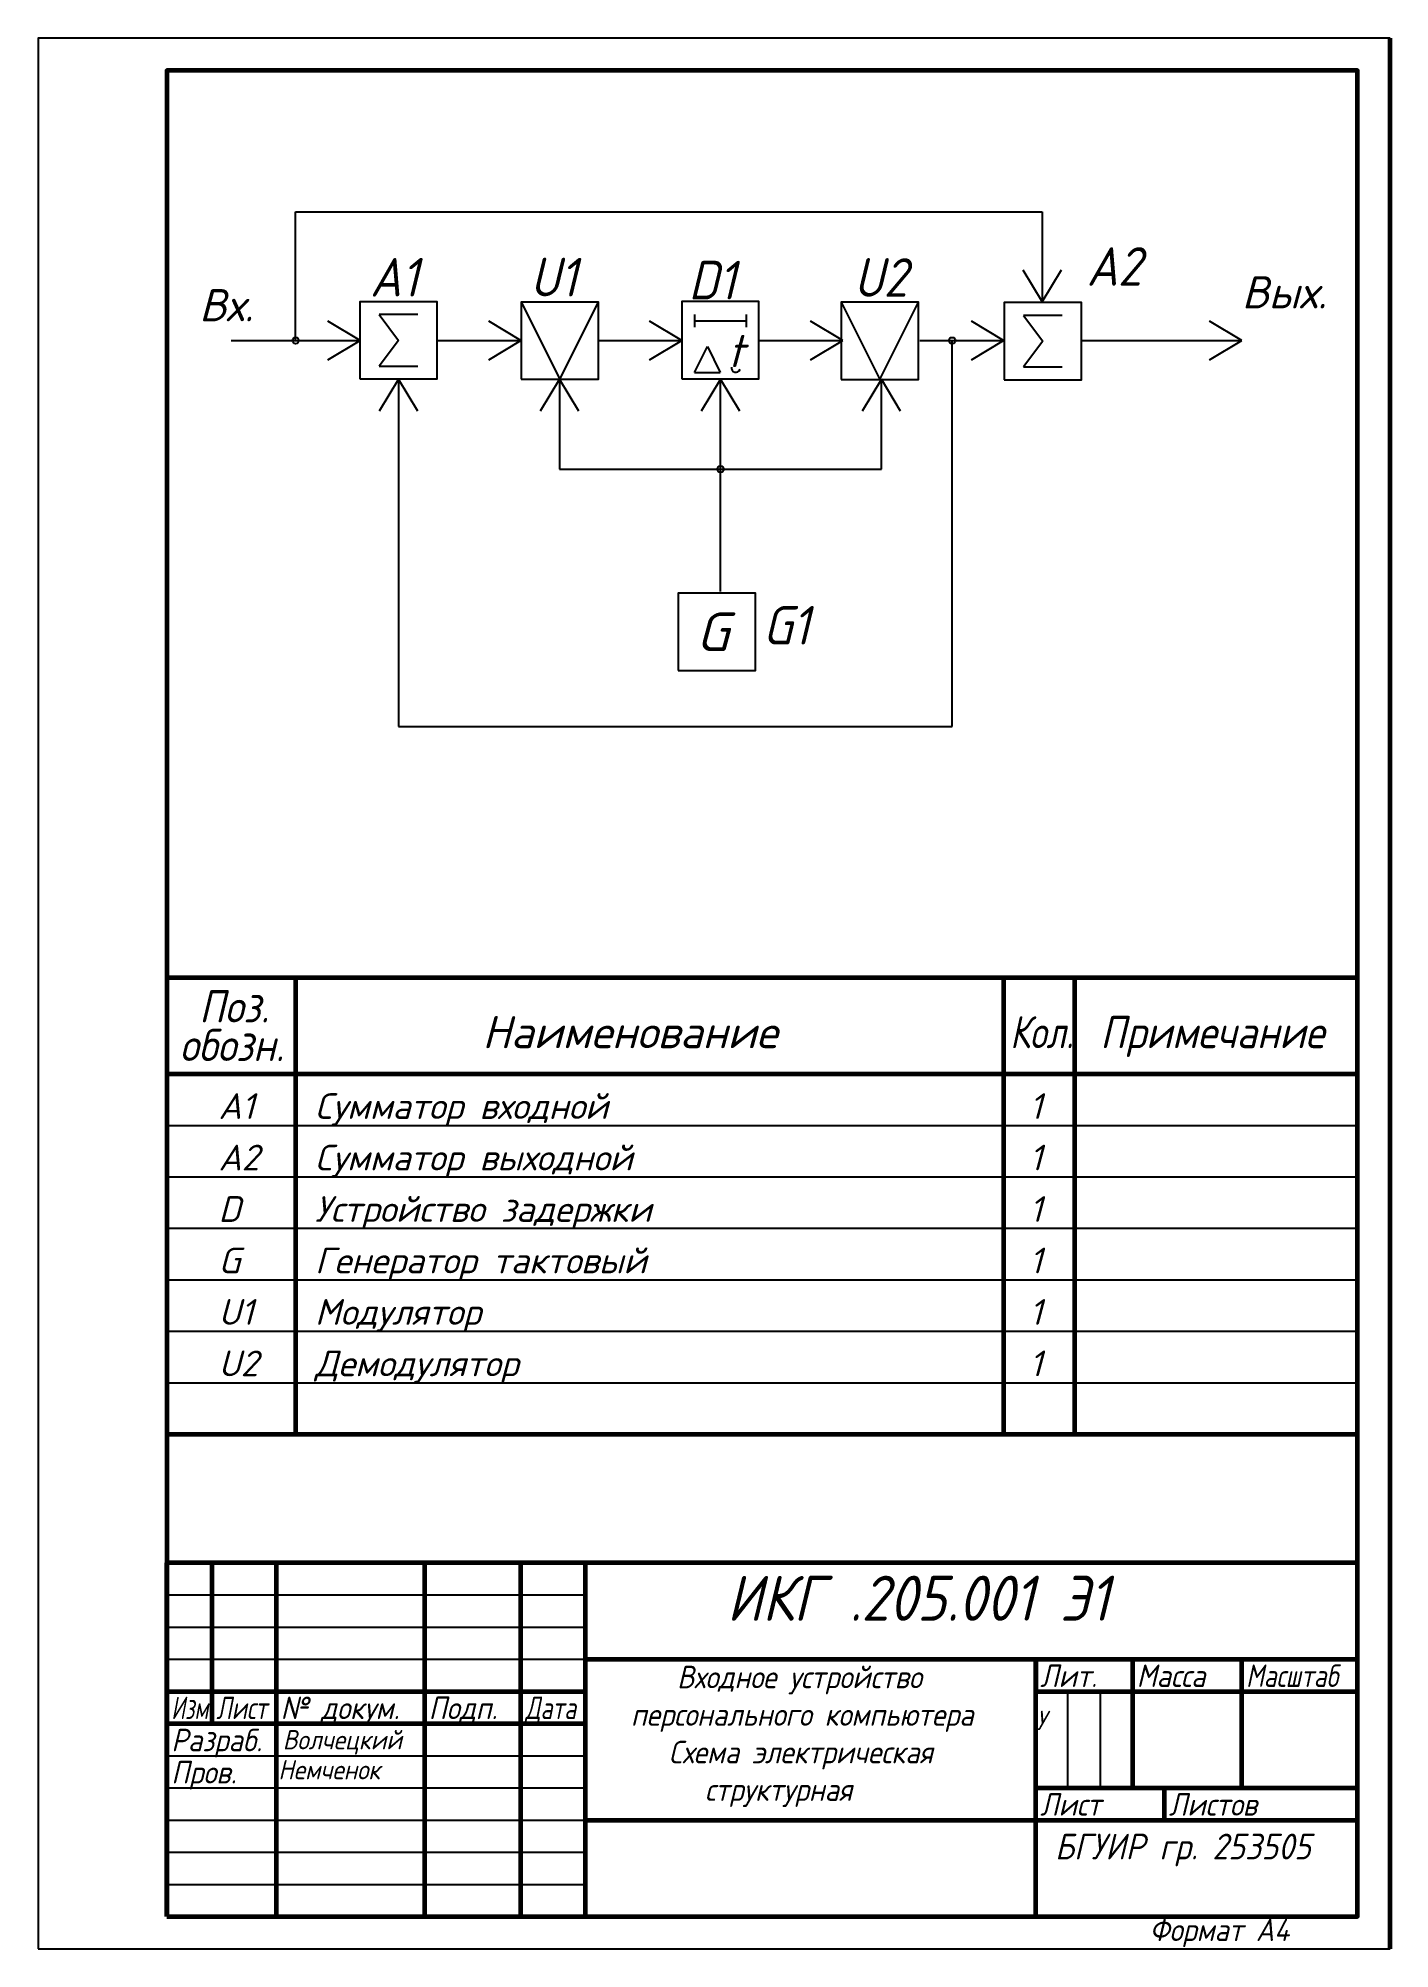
# Model space of a CAD drawing. Header units: millimetres. Extents: x 210 to 420, y 0 to 297.
import ezdxf

# ---------------------------------------------------------------- set-up
doc = ezdxf.new("R2010")
doc.units = ezdxf.units.MM
doc.header["$LTSCALE"] = 0.5
doc.layers.get('0').update_dxf_attribs({"lineweight": 60})
doc.layers.get('Defpoints').update_dxf_attribs({"color": 5})
doc.styles.get("Standard").update_dxf_attribs({"font": 'isocpeui.ttf', "width": 0.9})

# ---------------------------------------------------------------- blocks, each defined once
blk = doc.blocks.new('Ugo3')
at = {"lineweight": -3}
for p, q in [((9, 4), (3, 4)), ((3, 4), (6, 0)), ((6, 0), (3, -4)), ((3, -4), (9, -4))]:
    blk.add_line(p, q, dxfattribs=at)
blk.add_lwpolyline([(0, -6), (12, -6), (12, 6), (0, 6)], close=True, dxfattribs=at)
blk = doc.blocks.new('Ugo4')
at = {"lineweight": -3}
for p, q in [((2, 4), (2, 2)), ((2, 3), (10, 3)), ((10, 4), (10, 2)), ((2, -5), (4, -1)), ((4, -1), (6, -5)), ((2, -5), (6, -5))]:
    blk.add_line(p, q, dxfattribs=at)
blk.add_lwpolyline([(0, -6), (12, -6), (12, 6), (0, 6)], close=True, dxfattribs=at)
blk.add_arc((8.42, -4.29), 0.696, 170.1237, 339.9969, dxfattribs=at)
blk.add_text('t', height=5, dxfattribs=at).set_placement((7.18, -4.18))
blk = doc.blocks.new('Ugo6')
at = {"lineweight": -3}
blk.add_lwpolyline([(0, -6), (12, -6), (12, 6), (0, 6)], close=True, dxfattribs=at)
blk.add_text('G', height=6, dxfattribs=at).set_placement((2.78, -2.98))
blk = doc.blocks.new('Ugo7')
at = {"lineweight": -3}
for p, q in [((0, 6), (6, -6)), ((6, -6), (12, 6))]:
    blk.add_line(p, q, dxfattribs=at)
blk.add_lwpolyline([(0, -6), (12, -6), (12, 6), (0, 6)], close=True, dxfattribs=at)

msp = doc.modelspace()

# ---------------------------------------------------------------- linework, layer by layer
msp.add_line((420, 297.42), (420, 0.42))
at = {"color": 7, "linetype": 'Continuous', "lineweight": -3}
for p, q in [((250, 250.42), (250, 270.42)), ((250, 270.42), (366, 270.42)), ((366, 270.42), (366, 256.42)), ((363, 261.42), (366, 256.42)), ((366, 256.42), (369, 261.42)), ((260, 250.42), (255, 253.42)), ((285, 250.42), (280, 253.42)), ((310, 250.42), (305, 253.42)), ((335, 250.42), (330, 253.42)), ((360, 250.42), (355, 253.42)), ((397, 250.42), (392, 253.42)), ((240, 250.42), (260, 250.42)), ((255, 247.42), (260, 250.42)), ((272, 250.42), (285, 250.42)), ((280, 247.42), (285, 250.42)), ((297, 250.42), (310, 250.42)), ((305, 247.42), (310, 250.42)), ((322, 250.42), (335, 250.42)), ((330, 247.42), (335, 250.42)), ((347, 250.42), (360, 250.42)), ((352, 190.42), (352, 250.42)), ((355, 247.42), (360, 250.42)), ((372, 250.42), (397, 250.42)), ((392, 247.42), (397, 250.42)), ((266, 244.42), (263, 239.42)), ((269, 239.42), (266, 244.42)), ((266, 244.42), (266, 190.42)), ((291, 244.42), (288, 239.42)), ((294, 239.42), (291, 244.42)), ((291, 244.42), (291, 230.42)), ((316, 244.42), (313, 239.42)), ((319, 239.42), (316, 244.42)), ((316, 211.42), (316, 244.42)), ((341, 244.42), (338, 239.42)), ((344, 239.42), (341, 244.42)), ((341, 230.42), (341, 244.42)), ((291, 230.42), (341, 230.42)), ((266, 190.42), (352, 190.42)), ((230, 128.42), (415, 128.42)), ((230, 120.42), (415, 120.42)), ((230, 112.42), (415, 112.42)), ((230, 104.42), (415, 104.42)), ((230, 96.42), (415, 96.42)), ((230, 88.42), (415, 88.42)), ((230, 55.42), (295, 55.42)), ((230, 55.42), (295, 55.42)), ((230, 50.42), (295, 50.42)), ((230, 50.42), (295, 50.42)), ((230, 45.42), (295, 45.42)), ((230, 45.42), (295, 45.42)), ((370, 25.42), (370, 40.42)), ((370, 25.42), (370, 40.42)), ((375, 40.42), (375, 25.42)), ((375, 40.42), (375, 25.42)), ((230, 30.42), (295, 30.42)), ((230, 30.42), (295, 30.42)), ((230, 25.42), (295, 25.42)), ((230, 25.42), (295, 25.42)), ((230, 20.42), (295, 20.42)), ((230, 20.42), (295, 20.42)), ((230, 15.42), (295, 15.42)), ((230, 15.42), (295, 15.42)), ((230, 10.42), (295, 10.42)), ((230, 10.42), (295, 10.42))]:
    msp.add_line(p, q, dxfattribs=at)
at = {"color": 7, "linetype": 'Continuous', "lineweight": 60}
for p, q in [((230, 151.42), (415, 151.42)), ((250, 151.42), (250, 80.42)), ((360, 151.42), (360, 80.42)), ((371, 151.42), (371, 80.42)), ((230, 136.42), (415, 136.42)), ((230, 80.42), (415, 80.42)), ((415, 60.42), (230, 60.42)), ((230, 5.42), (230, 60.42)), ((415, 60.42), (230, 60.42)), ((230, 5.42), (230, 60.42)), ((237, 60.42), (237, 35.42)), ((237, 60.42), (237, 35.42)), ((247, 5.42), (247, 60.42)), ((247, 5.42), (247, 60.42)), ((270, 60.42), (270, 5.42)), ((270, 60.42), (270, 5.42)), ((285, 5.42), (285, 60.42)), ((285, 5.42), (285, 60.42)), ((295, 60.42), (295, 5.42)), ((295, 60.42), (295, 5.42)), ((295, 45.42), (415, 45.42)), ((295, 45.42), (415, 45.42)), ((365, 5.42), (365, 45.42)), ((365, 5.42), (365, 45.42)), ((380, 45.42), (380, 25.42)), ((380, 45.42), (380, 25.42)), ((397, 25.42), (397, 45.42)), ((397, 25.42), (397, 45.42)), ((230, 40.42), (295, 40.42)), ((230, 40.42), (295, 40.42)), ((365, 40.42), (415, 40.42)), ((365, 40.42), (415, 40.42)), ((230, 35.42), (295, 35.42)), ((230, 35.42), (295, 35.42)), ((365, 25.42), (415, 25.42)), ((365, 25.42), (415, 25.42)), ((385, 20.42), (385, 25.42)), ((385, 20.42), (385, 25.42)), ((295, 20.42), (415, 20.42)), ((295, 20.42), (415, 20.42))]:
    msp.add_line(p, q, dxfattribs=at)
at = {"color": 7, "linetype": 'Continuous'}
msp.add_line((365, 45.42), (365, 40.42), dxfattribs=at)
msp.add_line((365, 45.42), (365, 40.42), dxfattribs=at)
at = {"color": 7, "linetype": 'Continuous', "lineweight": 60}
msp.add_lwpolyline([(230, 5.42), (415, 5.42), (415, 292.42), (230, 292.42)], close=True, dxfattribs=at)
at = {"color": 7, "linetype": 'Continuous', "lineweight": -3}
for centre in [(250, 250.42), (352, 250.42), (316, 230.42)]:
    msp.add_circle(centre, 0.5, dxfattribs=at)
at = {"layer": 'Defpoints'}
msp.add_lwpolyline([(210, 0.42), (420, 0.42), (420, 297.42), (210, 297.42)], close=True, dxfattribs=at)

# ---------------------------------------------------------------- block references
for name, p in [('Ugo3', (259.98, 250.45)), ('Ugo7', (285.04, 250.41)), ('Ugo4', (309.98, 250.48)), ('Ugo7', (334.76, 250.37)), ('Ugo3', (360.08, 250.32)), ('Ugo6', (309.45, 205.13))]:
    msp.add_blockref(name, p)

# ---------------------------------------------------------------- texts
at = {"color": 7, "linetype": 'Continuous', "lineweight": -3}
for s, height, p in [('Вх.', 5, (235, 253.42)), ('Вых.', 5, (397, 255.42)), ('Наименование', 5, (279, 140.42)), ('A1', 4, (238, 129.42)), ('Сумматор входной', 4, (253, 129.42)), ('1', 4, (364, 129.42)), ('A2', 4, (238, 121.42)), ('Сумматор выходной', 4, (253, 121.42)), ('1', 4, (364, 121.42)), ('D', 4, (238, 113.42)), ('Устройство задержки', 4, (253, 113.42)), ('1', 4, (364, 113.42)), ('G', 4, (238, 105.42)), ('Генератор тактовый', 4, (253, 105.42)), ('1', 4, (364, 105.42)), ('U1', 4, (238, 97.42)), ('Модулятор', 4, (253, 97.42)), ('1', 4, (364, 97.42)), ('U2', 4, (238, 89.42)), ('Демодулятор', 4, (253, 89.42)), ('1', 4, (364, 89.42))]:
    msp.add_text(s, height=height, dxfattribs=at).set_placement(p)
for s, height, width, p in [('Поз.', 5, 0.9, (235, 144.42)), ('обозн.', 5, 0.9, (232, 138.42)), ('Кол.', 5, 0.8, (361, 140.42)), ('Примечание', 5, 0.9, (375, 140.42)), ('Лит.', 3.5, 0.9, (365.67, 41.12)), ('Лит.', 3.5, 0.9, (365.67, 41.12)), ('Масса', 3.5, 0.9, (380.67, 41.12)), ('Масса', 3.5, 0.9, (380.67, 41.12)), ('Масштаб', 3.5, 0.8, (397.67, 41.12)), ('Масштаб', 3.5, 0.8, (397.67, 41.12)), ('Изм.', 3.5, 0.7, (230.67, 36.12)), ('Изм.', 3.5, 0.7, (230.67, 36.12)), ('Лист', 3.5, 0.75, (237.67, 36.12)), ('Лист', 3.5, 0.75, (237.67, 36.12)), ('№ докум.', 3.5, 0.9, (247.67, 36.12)), ('№ докум.', 3.5, 0.9, (247.67, 36.12)), ('Подп.', 3.5, 0.9, (270.67, 36.12)), ('Подп.', 3.5, 0.9, (270.67, 36.12)), ('Дата', 3.5, 0.75, (285.67, 36.12)), ('Дата', 3.5, 0.75, (285.67, 36.12)), ('Разраб.', 3.5, 0.9, (230.67, 31.12)), ('Разраб.', 3.5, 0.9, (230.67, 31.12)), ('Пров.', 3.5, 0.9, (230.67, 26.12)), ('Пров.', 3.5, 0.9, (230.67, 26.12)), ('Лист', 3.5, 0.9, (365.67, 21.12)), ('Лист', 3.5, 0.9, (365.67, 21.12)), ('Листов', 3.5, 0.9, (385.67, 21.12)), ('Листов', 3.5, 0.9, (385.67, 21.12))]:
    msp.add_text(s, height=height, dxfattribs=dict(at, width=width)).set_placement(p)
at = {"width": 0.9}
for s, height, p in [('ИКГ .205.001 Э1', 7, (317, 51.42)), ('У', 3, (365, 34.42)), ('Волчецкий', 3, (248, 31.42)), ('Немченок', 3, (247.3, 26.76)), ('БГУИР гр. 253505', 4, (367.99, 14.32))]:
    msp.add_text(s, height=height, dxfattribs=at).set_placement(p)
at = {"color": 7, "linetype": 'Continuous', "lineweight": 70, "width": 0.9}
msp.add_text('Формат А4', height=3.5, dxfattribs=at).set_placement((382.66, 1.62))
at = {"attachment_point": 1}
for s, insert, char_height, width in [('A2', (372.9, 264.94), 6, 9.4131), ('A1', (261.55, 263.27), 6, 9.4131), ('U1', (286.4, 263.28), 6, 9.4131), ('D1', (311.04, 262.82), 6, 9.4131), ('U2', (336.7, 263.22), 6, 9.4131), ('G1', (322.59, 209.16), 6, 9.4131), ('\\pi13.268;Входное устройство \\P\\pi6.0928;персонального компьютера\\P\\pi11.971;Схема электрическая \\P\\pi17.604;структурная', (296, 44.42), 3.5, 68)]:
    msp.add_mtext(s, dxfattribs=dict(at, insert=insert, char_height=char_height, width=width))

doc.saveas('drawing.dxf')
